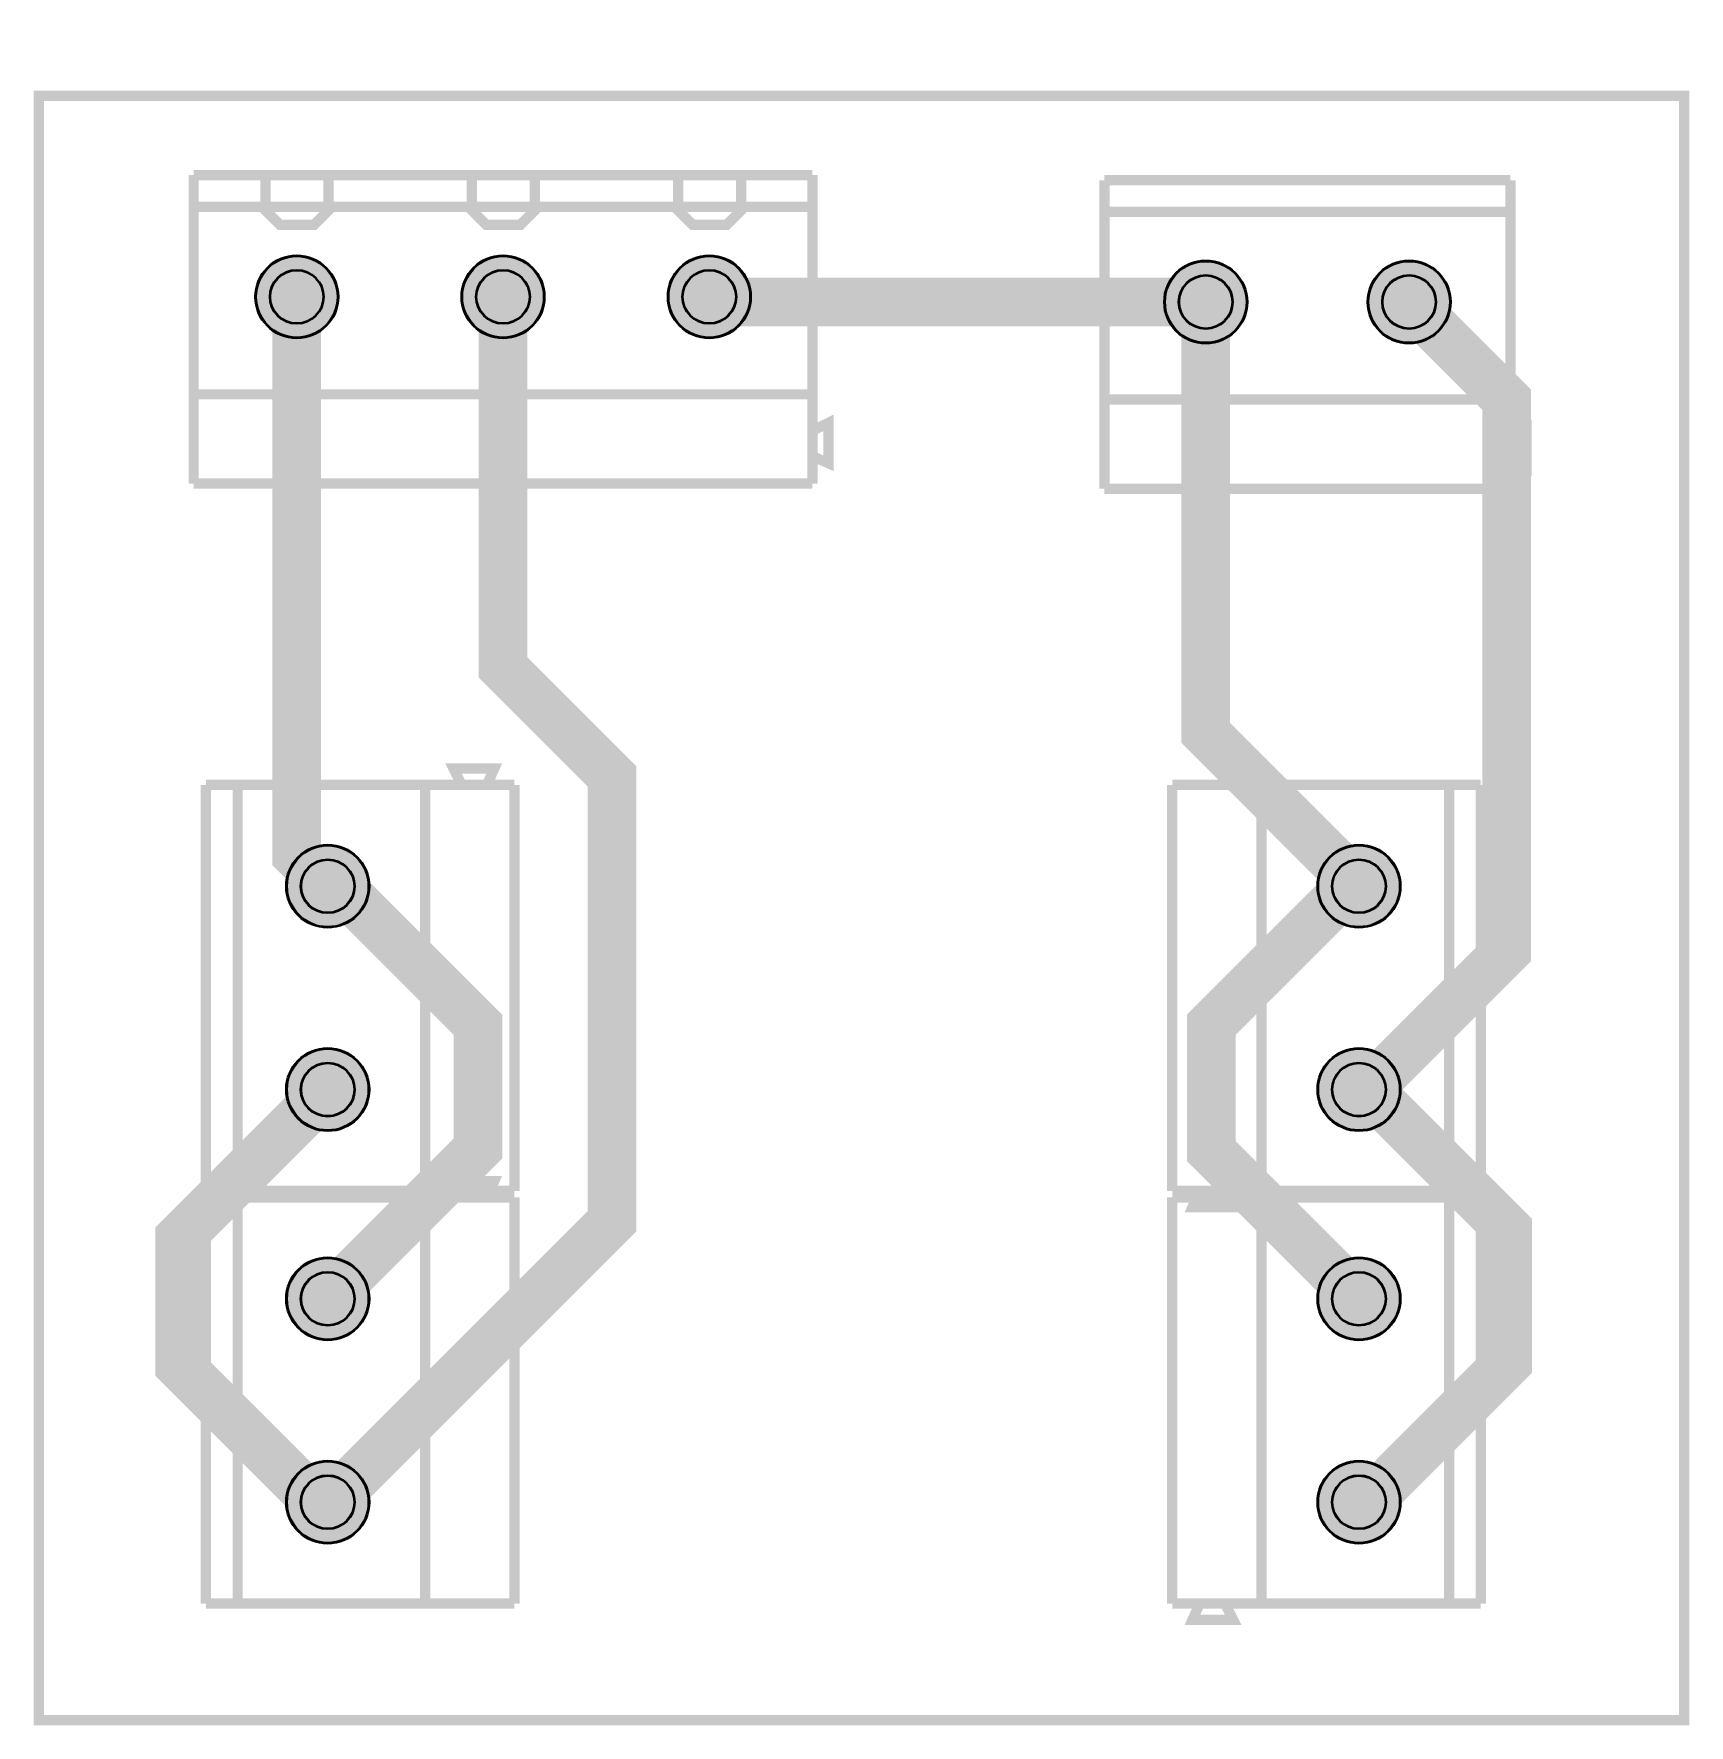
# Model space of a CAD drawing. Header units: millimetres. Extents: x 0.4 to 41.2, y -41 to 0.6.
import ezdxf

# ---------------------------------------------------------------- set-up
doc = ezdxf.new("R2010")
doc.units = ezdxf.units.MM
for name, color, linetype, true_color in [('BoardOutLine', 7, 'Continuous', 0xff00ff), ('BottomLayer', 7, 'Continuous', 0x0000ff), ('BottomSolderMaskLayer', 7, 'Continuous', 0xaa00ff), ('Multi-Layer', 7, 'Continuous', 0xc0c0c0), ('TopSilkLayer', 7, 'Continuous', 0xffcc00), ('TopSolderMaskLayer', 7, 'Continuous', 0x800080)]:
    doc.layers.add(name, color=color, linetype=linetype, true_color=true_color)

msp = doc.modelspace()

# ---------------------------------------------------------------- hatches: boundary and pattern name
at = {"layer": 'BottomSolderMaskLayer'}
for points in [[(5.833, -5.842, 1), (7.883, -5.842, 1)], [(10.913, -5.842, 1), (12.963, -5.842, 1)], [(15.993, -5.842, 1), (18.043, -5.842, 1)], [(28.22, -5.969, 1), (30.271, -5.969, 1)], [(33.229, -5.969, 1), (35.28, -5.969, 1)], [(6.595, -20.356, 1), (8.645, -20.356, 1)], [(31.995, -20.356, 1), (34.045, -20.356, 1)], [(6.595, -25.364, 1), (8.645, -25.364, 1)], [(31.995, -25.364, 1), (34.045, -25.364, 1)], [(6.595, -30.516, 1), (8.645, -30.516, 1)], [(31.995, -30.516, 1), (34.045, -30.516, 1)], [(6.595, -35.525, 1), (8.645, -35.525, 1)], [(31.995, -35.525, 1), (34.045, -35.525, 1)]]:
    msp.add_hatch(color=256, dxfattribs=at).paths.add_polyline_path(points)
at = {"layer": 'Multi-Layer'}
for points in [[(5.858, -5.842, 1), (7.858, -5.842, 1)], [(10.938, -5.842, 1), (12.938, -5.842, 1)], [(16.018, -5.842, 1), (18.018, -5.842, 1)], [(28.246, -5.969, 1), (30.246, -5.969, 1)], [(33.255, -5.969, 1), (35.255, -5.969, 1)], [(6.62, -20.356, 1), (8.62, -20.356, 1)], [(32.02, -20.356, 1), (34.02, -20.356, 1)], [(6.62, -25.364, 1), (8.62, -25.364, 1)], [(32.02, -25.364, 1), (34.02, -25.364, 1)], [(6.62, -30.516, 1), (8.62, -30.516, 1)], [(32.02, -30.516, 1), (34.02, -30.516, 1)], [(6.62, -35.525, 1), (8.62, -35.525, 1)], [(32.02, -35.525, 1), (34.02, -35.525, 1)]]:
    msp.add_hatch(color=256, dxfattribs=at).paths.add_polyline_path(points)
at = {"layer": 'TopSolderMaskLayer'}
for points in [[(5.833, -5.842, 1), (7.883, -5.842, 1)], [(10.913, -5.842, 1), (12.963, -5.842, 1)], [(15.993, -5.842, 1), (18.043, -5.842, 1)], [(28.22, -5.969, 1), (30.271, -5.969, 1)], [(33.229, -5.969, 1), (35.28, -5.969, 1)], [(6.595, -20.356, 1), (8.645, -20.356, 1)], [(31.995, -20.356, 1), (34.045, -20.356, 1)], [(6.595, -25.364, 1), (8.645, -25.364, 1)], [(31.995, -25.364, 1), (34.045, -25.364, 1)], [(6.595, -30.516, 1), (8.645, -30.516, 1)], [(31.995, -30.516, 1), (34.045, -30.516, 1)], [(6.595, -35.525, 1), (8.645, -35.525, 1)], [(31.995, -35.525, 1), (34.045, -35.525, 1)]]:
    msp.add_hatch(color=256, dxfattribs=at).paths.add_polyline_path(points)

# ---------------------------------------------------------------- linework, layer by layer
at = {"layer": 'BoardOutLine', "const_width": 0.254}
msp.add_lwpolyline([(0.508, -0.889), (41.026, -0.889), (41.026, -40.889), (0.508, -40.889), (0.508, -0.889)], close=True, dxfattribs=at)
at = {"layer": 'BottomLayer', "const_width": 1.2}
for points in [[(7.62, -20.356), (6.858, -19.594), (6.858, -5.842)], [(11.938, -5.842), (11.938, -14.965), (14.622, -17.649), (14.622, -28.608), (7.705, -35.525), (7.62, -35.525)], [(29.246, -5.969), (17.145, -5.969), (17.018, -5.842)], [(33.02, -20.356), (29.246, -16.581), (29.246, -5.969)], [(34.255, -5.969), (36.661, -8.376), (36.661, -21.952), (33.249, -25.364)], [(7.62, -30.516), (11.323, -26.813), (11.323, -23.771), (7.907, -20.356), (7.62, -20.356)], [(33.02, -30.516), (29.383, -26.879), (29.383, -23.764), (32.792, -20.356), (33.02, -20.356)], [(7.62, -35.525), (7.336, -35.525), (3.973, -32.161), (3.973, -29.012), (7.62, -25.364)], [(33.249, -25.364), (33.02, -25.364)], [(33.249, -25.364), (36.68, -28.796), (36.68, -32.093), (33.249, -35.525), (33.02, -35.525)]]:
    msp.add_lwpolyline(points, dxfattribs=at)
at = {"layer": 'BottomSolderMaskLayer'}
for centre, radius in [((6.858, -5.842), 1.025), ((11.938, -5.842), 1.025), ((17.018, -5.842), 1.025), ((29.246, -5.969), 1.025), ((34.255, -5.969), 1.025), ((6.858, -5.842), 0.667), ((11.938, -5.842), 0.667), ((17.018, -5.842), 0.667), ((29.246, -5.969), 0.667), ((34.255, -5.969), 0.667), ((7.62, -20.356), 1.025), ((33.02, -20.356), 1.025), ((7.62, -20.356), 0.667), ((33.02, -20.356), 0.667), ((7.62, -25.364), 1.025), ((33.02, -25.364), 1.025), ((7.62, -25.364), 0.667), ((33.02, -25.364), 0.667), ((7.62, -30.516), 1.025), ((33.02, -30.516), 1.025), ((7.62, -30.516), 0.667), ((33.02, -30.516), 0.667), ((7.62, -35.525), 1.025), ((33.02, -35.525), 1.025), ((7.62, -35.525), 0.667), ((33.02, -35.525), 0.667)]:
    msp.add_circle(centre, radius, dxfattribs=at)
at = {"layer": 'Multi-Layer'}
for centre, radius in [((6.858, -5.842), 1), ((11.938, -5.842), 1), ((17.018, -5.842), 1), ((29.246, -5.969), 1), ((34.255, -5.969), 1), ((6.858, -5.842), 0.65), ((11.938, -5.842), 0.65), ((17.018, -5.842), 0.65), ((29.246, -5.969), 0.65), ((34.255, -5.969), 0.65), ((7.62, -20.356), 1), ((33.02, -20.356), 1), ((7.62, -20.356), 0.65), ((33.02, -20.356), 0.65), ((7.62, -25.364), 1), ((33.02, -25.364), 1), ((7.62, -25.364), 0.65), ((33.02, -25.364), 0.65), ((7.62, -30.516), 1), ((33.02, -30.516), 1), ((7.62, -30.516), 0.65), ((33.02, -30.516), 0.65), ((7.62, -35.525), 1), ((33.02, -35.525), 1), ((7.62, -35.525), 0.65), ((33.02, -35.525), 0.65)]:
    msp.add_circle(centre, radius, dxfattribs=at)
at = {"layer": 'TopSilkLayer', "const_width": 0.254}
for points in [[(4.318, -10.442), (4.318, -2.842)], [(19.558, -2.842), (4.318, -2.842)], [(6.088, -2.852), (6.088, -3.71), (6.449, -4.071), (7.279, -4.071)], [(7.642, -2.852), (7.642, -3.711), (7.282, -4.071), (6.451, -4.071)], [(11.168, -2.852), (11.168, -3.71), (11.529, -4.071), (12.359, -4.071)], [(12.722, -2.852), (12.722, -3.71), (12.362, -4.071), (11.531, -4.071)], [(16.248, -2.852), (16.248, -3.71), (16.609, -4.071), (17.439, -4.071)], [(17.802, -2.852), (17.802, -3.711), (17.442, -4.071), (16.611, -4.071)], [(19.558, -10.442), (19.558, -2.842)], [(26.75, -10.569), (26.75, -2.969)], [(36.75, -2.969), (26.75, -2.969)], [(36.75, -10.569), (36.75, -2.969)], [(19.558, -3.624), (4.318, -3.624)], [(36.75, -3.751), (26.75, -3.751)], [(19.558, -8.243), (4.318, -8.243)], [(36.75, -8.37), (26.75, -8.37)], [(19.558, -9.768), (19.958, -9.942), (19.958, -8.942), (19.558, -9.139)], [(36.755, -9.895), (37.15, -10.069), (37.15, -9.069), (36.755, -9.266)], [(19.558, -10.442), (4.318, -10.442)], [(36.75, -10.569), (26.75, -10.569)], [(11.546, -17.855), (11.72, -17.46), (10.72, -17.46), (10.917, -17.855)], [(12.22, -17.86), (4.62, -17.86)], [(4.62, -17.86), (4.62, -27.86)], [(5.402, -17.86), (5.402, -27.86)], [(10.021, -17.86), (10.021, -27.86)], [(12.22, -17.86), (12.22, -27.86)], [(28.42, -27.86), (28.42, -17.86)], [(28.42, -17.86), (36.02, -17.86)], [(30.619, -27.86), (30.619, -17.86)], [(35.238, -27.86), (35.238, -17.86)], [(36.02, -27.86), (36.02, -17.86)], [(12.22, -27.86), (4.62, -27.86)], [(12.22, -28.02), (4.62, -28.02)], [(4.62, -28.02), (4.62, -38.02)], [(5.402, -28.02), (5.402, -38.02)], [(10.021, -28.02), (10.021, -38.02)], [(11.546, -28.015), (11.72, -27.62), (10.72, -27.62), (10.917, -28.015)], [(12.22, -28.02), (12.22, -38.02)], [(28.42, -27.86), (36.02, -27.86)], [(28.42, -38.02), (28.42, -28.02)], [(28.42, -28.02), (36.02, -28.02)], [(29.094, -27.865), (28.92, -28.26), (29.92, -28.26), (29.723, -27.865)], [(30.619, -38.02), (30.619, -28.02)], [(35.238, -38.02), (35.238, -28.02)], [(36.02, -38.02), (36.02, -28.02)], [(12.22, -38.02), (4.62, -38.02)], [(28.42, -38.02), (36.02, -38.02)], [(29.094, -38.025), (28.92, -38.42), (29.92, -38.42), (29.723, -38.025)]]:
    msp.add_lwpolyline(points, dxfattribs=at)
at = {"layer": 'TopSolderMaskLayer'}
for centre, radius in [((6.858, -5.842), 1.025), ((11.938, -5.842), 1.025), ((17.018, -5.842), 1.025), ((29.246, -5.969), 1.025), ((34.255, -5.969), 1.025), ((6.858, -5.842), 0.667), ((11.938, -5.842), 0.667), ((17.018, -5.842), 0.667), ((29.246, -5.969), 0.667), ((34.255, -5.969), 0.667), ((7.62, -20.356), 1.025), ((33.02, -20.356), 1.025), ((7.62, -20.356), 0.667), ((33.02, -20.356), 0.667), ((7.62, -25.364), 1.025), ((33.02, -25.364), 1.025), ((7.62, -25.364), 0.667), ((33.02, -25.364), 0.667), ((7.62, -30.516), 1.025), ((33.02, -30.516), 1.025), ((7.62, -30.516), 0.667), ((33.02, -30.516), 0.667), ((7.62, -35.525), 1.025), ((33.02, -35.525), 1.025), ((7.62, -35.525), 0.667), ((33.02, -35.525), 0.667)]:
    msp.add_circle(centre, radius, dxfattribs=at)

doc.saveas('drawing.dxf')
